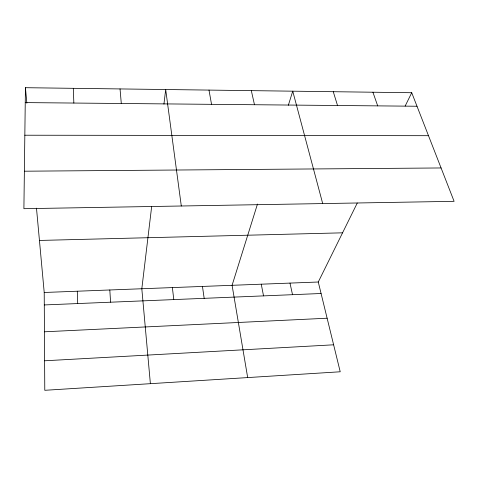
<?xml version="1.0" encoding="UTF-8"?>
<svg xmlns="http://www.w3.org/2000/svg" width="478" height="478" viewBox="0 0 478 478"><rect width="100%" height="100%" fill="white"/><g stroke="black" fill="none" stroke-linecap="round" stroke-linejoin="round"><path stroke-width="0.72" d="M25.436 87.701L23.9 208.695L454.1 201.328L411.731 92.726L25.436 87.701L26.858 103.224M151.663 206.556L141.817 288.754L150.385 383.679M163.936 104.126L165.687 89.523L181.299 206M257.481 204.04L232.087 285.306L247.676 377.578M288.336 105.285L292.745 91.178L322.698 203.574M36.483 208.163L44.215 292.482L44.783 390.299L340.216 371.776L318.27 282.014L357.263 203.042M405.159 106.044L411.731 92.726M44.609 360.788L333.62 344.805M44.442 331.798L327.125 318.217M44.287 304.94L321.079 293.504M44.215 292.482L318.27 282.014M39.441 240.446L342.559 232.828M24.378 171.208L441.08 167.957M24.832 135.22L428.497 135.692M25.244 102.597L417.007 106.241M372.918 92.218L377.698 105.877M333.268 91.704L337.522 105.501M251.326 90.641L254.475 104.73M289.979 283.096L292.524 294.681M261.257 284.189L263.527 295.882M208.988 90.085L211.539 104.329M202.463 286.436L204.166 298.332M172.379 287.589L173.783 299.587M120.038 88.932L121.293 103.493M109.815 289.979L110.579 302.198M73.301 88.322L73.851 103.051M77.287 291.216L77.711 303.56"/></g></svg>
